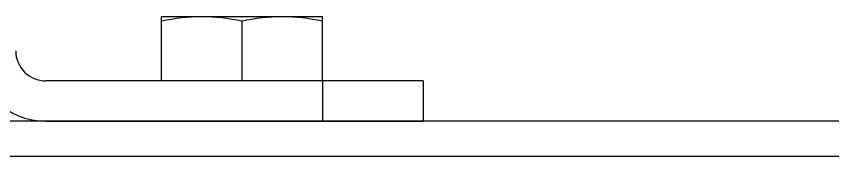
# Model space of a CAD drawing. Header units: inches. Extents: x -1293886 to -986005, y -15154 to 203628.
# Drawn here: x -1239433.6 to -1239157, y 86302.7 to 86350.1 of the extents above; entities that cross this region are included whole.
import ezdxf

# ---------------------------------------------------------------- set-up
doc = ezdxf.new("R2010")
doc.units = ezdxf.units.IN
doc.header["$LTSCALE"] = 100
doc.header["$MEASUREMENT"] = 0
doc.layers.add('W_DIM', color=4, linetype='Continuous')

# ---------------------------------------------------------------- blocks, each defined once
blk = doc.blocks.new('1111')
at = {"layer": 'W_DIM', "color": 7}
for p, q in [((-2278870.04, 1710850.81), (-2278815.51, 1710850.81)), ((-2278870.04, 1710829), (-2278870.04, 1710850.81)), ((-2278842.77, 1710829), (-2278842.77, 1710849.27)), ((-2278815.51, 1710829), (-2278815.51, 1710850.81)), ((-2278781.43, 1710829), (-2278909.23, 1710829)), ((-2278815.51, 1710829), (-2278815.51, 1710815.37)), ((-2278781.43, 1710829), (-2278781.43, 1710815.37)), ((-2278614.82, 1710815.37), (-2280926.34, 1710815.37)), ((-2278909.23, 1710815.37), (-2278781.43, 1710815.37)), ((-2278614.82, 1710803.44), (-2280926.34, 1710803.44))]:
    blk.add_line(p, q, dxfattribs=at)
for radius in [23.86, 10.22]:
    blk.add_arc((-2278909.23, 1710839.22), radius, 180, 270, dxfattribs=at)
for points in [[(-2278870.04, 1710849.27), (-2278865.56, 1710850.21), (-2278860.98, 1710850.81), (-2278856.4, 1710850.81)], [(-2278856.4, 1710850.81), (-2278851.83, 1710850.81), (-2278847.25, 1710850.21), (-2278842.77, 1710849.27)], [(-2278842.77, 1710849.27), (-2278838.3, 1710850.21), (-2278833.71, 1710850.81), (-2278829.14, 1710850.81)], [(-2278829.14, 1710850.81), (-2278824.57, 1710850.81), (-2278819.98, 1710850.21), (-2278815.51, 1710849.27)]]:
    blk.add_open_spline(points, degree=3, dxfattribs=at)

msp = doc.modelspace()

# ---------------------------------------------------------------- block references
at = {"layer": 'W_DIM'}
msp.add_blockref('1111', (1039485.65, -1624500.72), dxfattribs=at)

doc.saveas('drawing.dxf')
